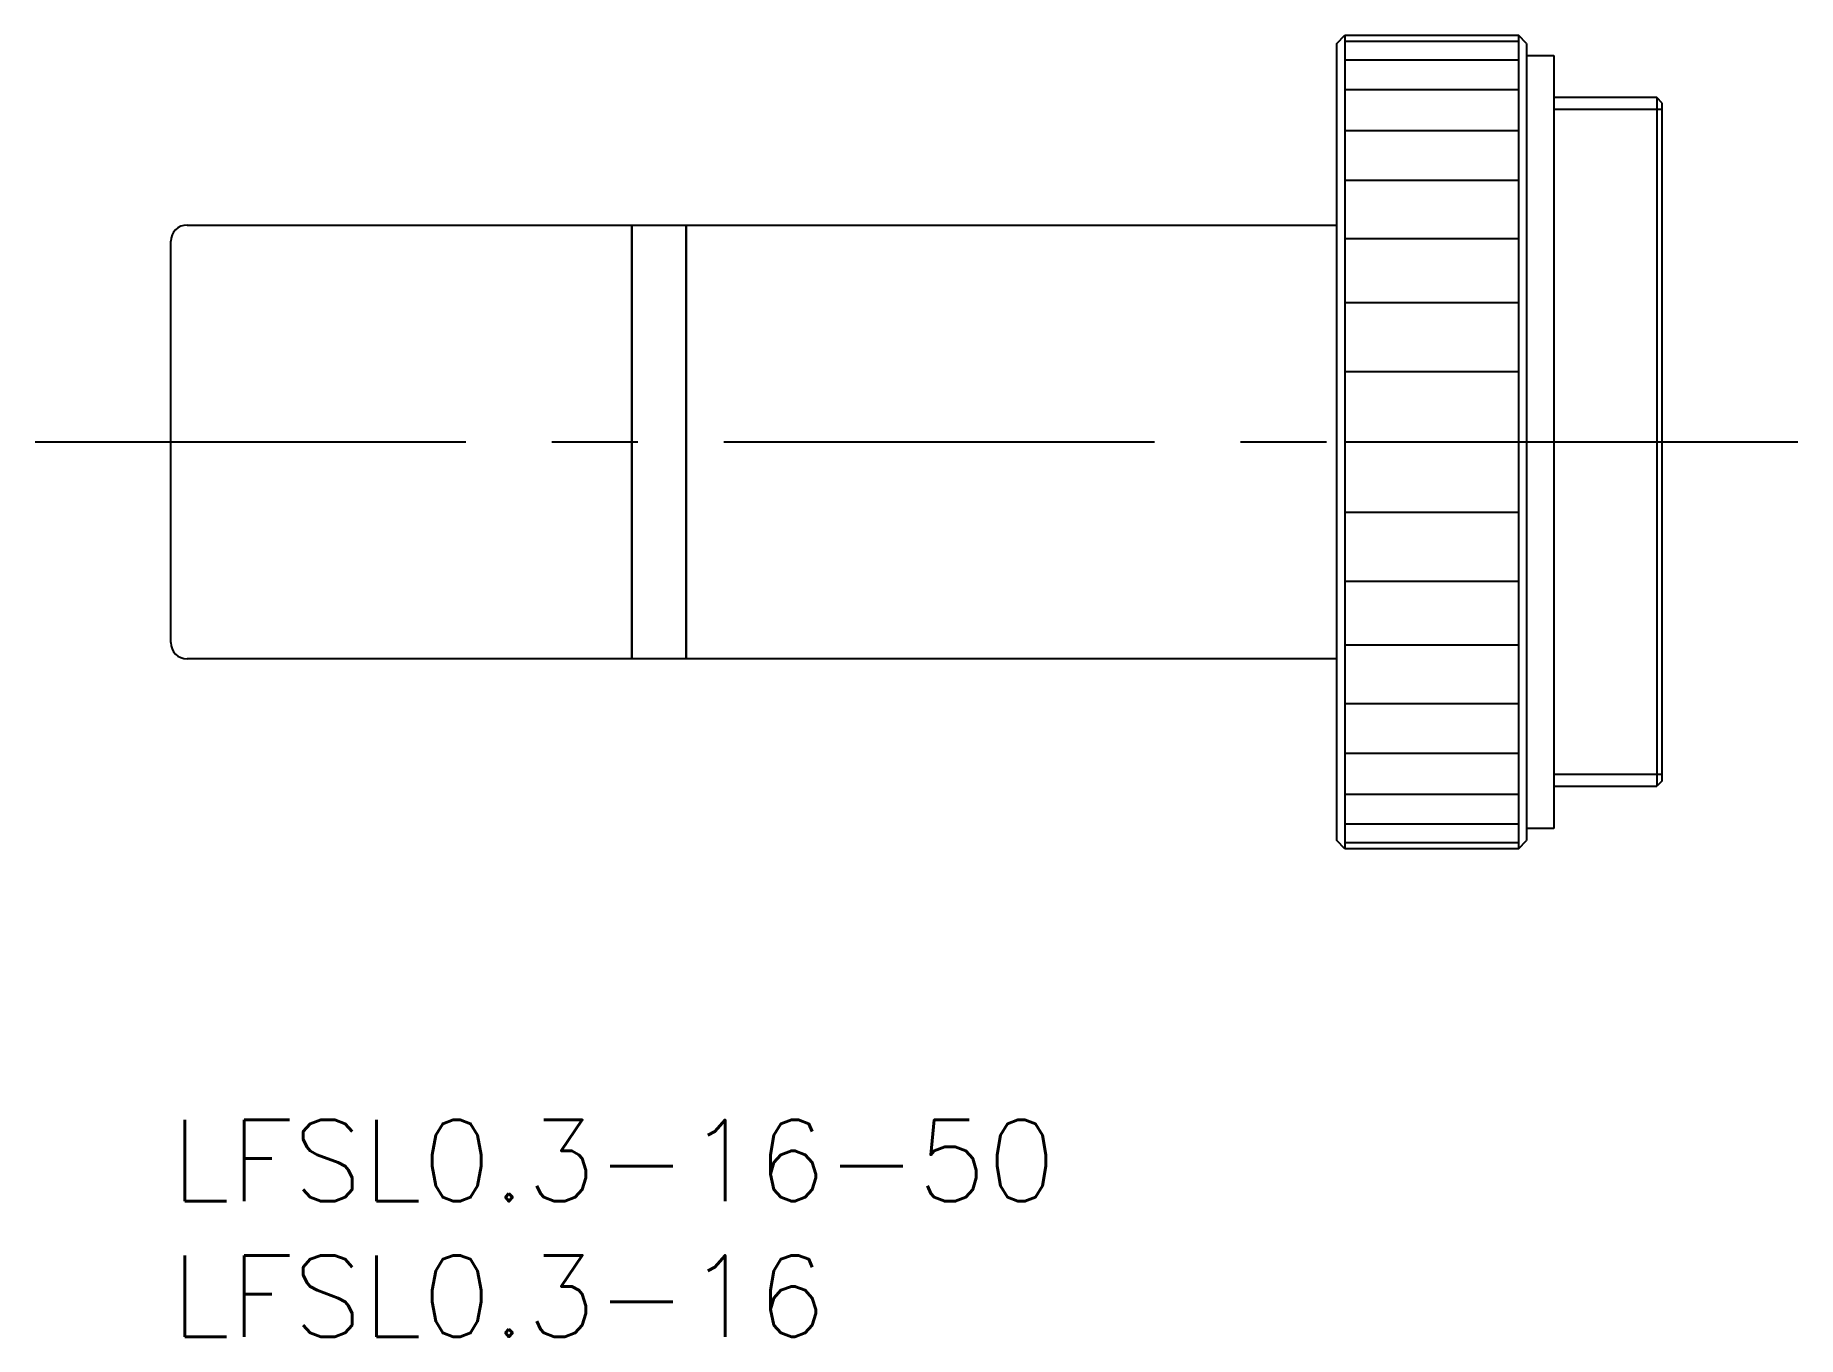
# Model space of a CAD drawing. Extents: x -5 to 60, y -8 to 40.
import ezdxf

# ---------------------------------------------------------------- set-up
doc = ezdxf.new("R2010")
doc.units = 0
doc.header["$LTSCALE"] = 0.5
doc.linetypes.add('CENTER', pattern=[50.8, 31.75, -6.35, 6.35, -6.35])
for name, color, linetype in [('MSM_CENTER', 1, 'CENTER'), ('MSM_CONTINUOUS', 7, 'CONTINUOUS'), ('MSM_NARROW', 5, 'CONTINUOUS'), ('MSM_PART_NUMBER', 7, 'CONTINUOUS')]:
    doc.layers.add(name, color=color, linetype=linetype)
doc.styles.get("Standard").update_dxf_attribs({"font": 'txt.shx', "height": 3, "bigfont": 'bigfont.shx'})

# ---------------------------------------------------------------- blocks, each defined once
blk = doc.blocks.new('*U2')
at = {"layer": 'MSM_PART_NUMBER'}
blk.add_text('LFSL0.3-16-50', height=3, dxfattribs=at).set_placement((0, -3))
blk = doc.blocks.new('*U3')
at = {"layer": 'MSM_PART_NUMBER'}
blk.add_text('LFSL0.3-16', height=3, dxfattribs=at).set_placement((0, -8))

msp = doc.modelspace()

# ---------------------------------------------------------------- linework, layer by layer
at = {"layer": 'MSM_CENTER'}
msp.add_line((-5, 25), (60, 25), dxfattribs=at)
at = {"layer": 'MSM_CONTINUOUS'}
for p, q in [((43, 39.7), (43.3, 40)), ((43, 10.3), (43, 39.7)), ((43.3, 40), (49.7, 40)), ((50, 39.7), (49.7, 40)), ((50, 39.7), (50, 10.3)), ((50, 39.25), (51, 39.25)), ((51, 39.25), (51, 10.75)), ((54.8, 37.7), (51, 37.7)), ((54.8, 37.7), (54.8, 12.3)), ((55, 37.5), (54.8, 37.7)), ((55, 12.5), (55, 37.5)), ((0.6, 33), (43, 33)), ((17, 33), (17, 17)), ((17, 17), (17, 33)), ((19, 17), (19, 33)), ((19, 33), (19, 17)), ((0, 17.6), (0, 32.4)), ((43, 17), (0.6, 17)), ((55, 12.5), (54.8, 12.3)), ((51, 12.3), (54.8, 12.3)), ((51, 10.75), (50, 10.75)), ((43.3, 10), (43, 10.3)), ((49.7, 10), (43.3, 10)), ((49.7, 10), (50, 10.3))]:
    msp.add_line(p, q, dxfattribs=at)
for centre, start, end in [((0.6, 32.4), 90, 180), ((0.6, 17.6), 180, 270)]:
    msp.add_arc(centre, 0.6, start, end, dxfattribs=at)
at = {"layer": 'MSM_NARROW'}
for p, q in [((43.3, 40), (43.3, 10)), ((49.7, 39.772), (43.3, 39.772)), ((49.7, 40), (49.7, 10)), ((43.3, 39.095), (49.7, 39.095)), ((49.7, 37.99), (43.3, 37.99)), ((51, 37.268), (55, 37.268)), ((43.3, 36.491), (49.7, 36.491)), ((49.7, 34.642), (43.3, 34.642)), ((43.3, 32.5), (49.7, 32.5)), ((49.7, 30.13), (43.3, 30.13)), ((43.3, 27.605), (49.7, 27.605)), ((43.3, 25), (49.7, 25)), ((49.7, 22.395), (43.3, 22.395)), ((43.3, 19.87), (49.7, 19.87)), ((49.7, 17.5), (43.3, 17.5)), ((43.3, 15.358), (49.7, 15.358)), ((49.7, 13.509), (43.3, 13.509)), ((55, 12.731), (51, 12.731)), ((43.3, 12.01), (49.7, 12.01)), ((49.7, 10.905), (43.3, 10.905)), ((43.3, 10.228), (49.7, 10.228))]:
    msp.add_line(p, q, dxfattribs=at)

# ---------------------------------------------------------------- block references
at = {"layer": 'MSM_CONTINUOUS'}
for name in ['*U2', '*U3']:
    msp.add_blockref(name, (0, 0), dxfattribs=at)

doc.saveas('drawing.dxf')
